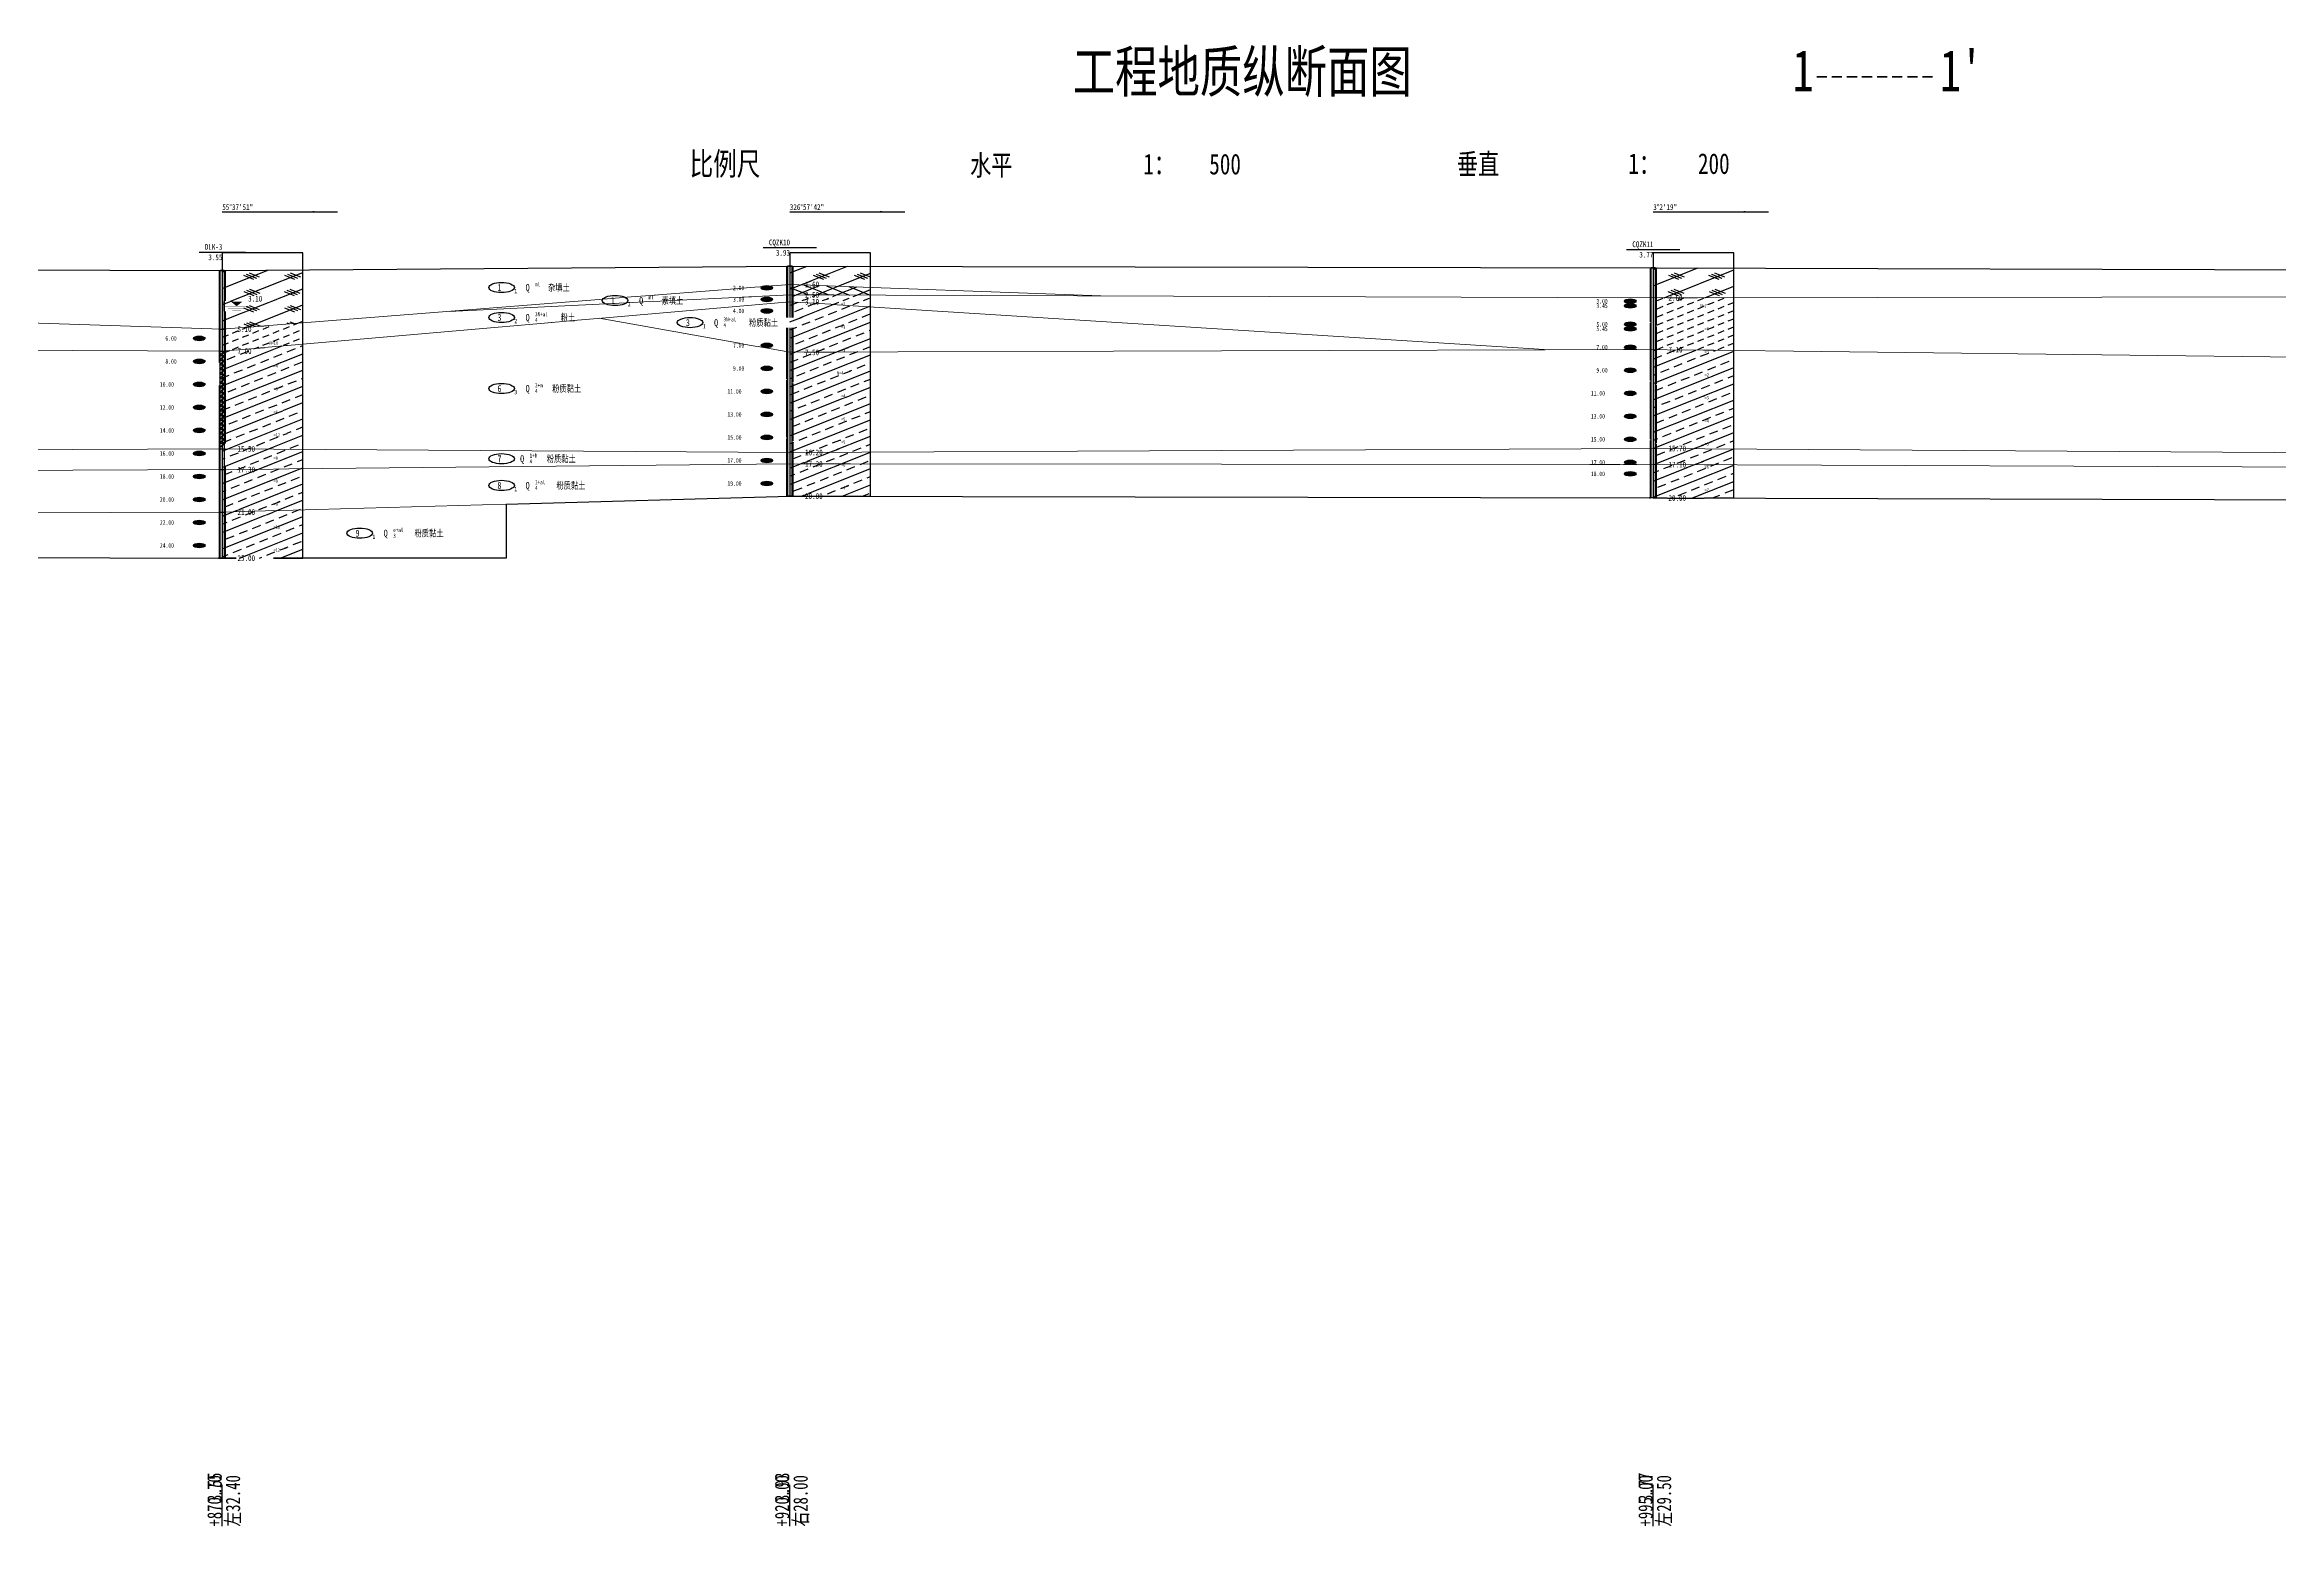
# Model space of a CAD drawing. Header units: millimetres. Extents: x 946 to 3601, y 223 to 2569.
# Drawn here: x 2085.6 to 2279.7, y 488.1 to 616.9 of the extents above; entities that cross this region are included whole.
import ezdxf
from ezdxf.enums import TextEntityAlignment as Align

# ---------------------------------------------------------------- set-up
doc = ezdxf.new("R2010")
doc.units = ezdxf.units.MM
doc.linetypes.add('sx', pattern=[10, 5, 0, 5, 0])
doc.linetypes.add('xx', pattern=[17, 15, -2])
for name, color, linetype in [('dz-temp', 4, 'Continuous'), ('GiCAD_PouMian', 7, 'Continuous'), ('GICAD_QUYANG', 7, 'Continuous'), ('地形线', 7, 'Continuous'), ('地质-地层符号', 3, 'Continuous'), ('地质-地面线', 7, 'Continuous'), ('地质-填充花纹', 8, 'Continuous'), ('地质-标贯', 7, 'Continuous'), ('地质-水位线', 5, 'Continuous'), ('地质-钻孔', 7, 'Continuous')]:
    doc.layers.add(name, color=color, linetype=linetype)
for name, color, linetype, lineweight in [('地质-地层线', 7, 'Continuous', 15), ('地质-文字', 7, 'Continuous', 15), ('地质-标注栏', 1, 'Continuous', 25)]:
    doc.layers.add(name, color=color, linetype=linetype, lineweight=lineweight)
doc.styles.add('LZ_FONTS_FS', font='', dxfattribs={"width": 0.7})
doc.styles.add('LZ_PMT_LINE', font='', dxfattribs={"height": 2})
doc.styles.add('剖线方向', font='', dxfattribs={"width": 0.7, "height": 2.5})
doc.styles.add('地下水位', font='', dxfattribs={"width": 0.7, "height": 2.5})
doc.styles.add('地层编号', font='', dxfattribs={"width": 0.7, "height": 3})
doc.styles.add('层底标注', font='', dxfattribs={"width": 0.7, "height": 2.5})
doc.styles.add('岩土名称', font='', dxfattribs={"width": 0.7, "height": 3})
doc.styles.add('时代', font='', dxfattribs={"width": 0.7, "height": 3})
doc.styles.add('标注栏数据', font='', dxfattribs={"width": 0.7, "height": 2.5})
doc.styles.add('标贯动探', font='', dxfattribs={"width": 0.7, "height": 1.5})
doc.styles.add('钻孔标注', font='', dxfattribs={"width": 0.7, "height": 2.5})
doc.styles.get('LZ_FONTS_FS').set_extended_font_data('仿宋_GB2312')
doc.styles.get('LZ_PMT_LINE').set_extended_font_data('仿宋_GB2312')
doc.styles.get('剖线方向').set_extended_font_data('仿宋_GB2312')
doc.styles.get('地下水位').set_extended_font_data('仿宋_GB2312')
doc.styles.get('地层编号').set_extended_font_data('仿宋_GB2312')
doc.styles.get('层底标注').set_extended_font_data('仿宋_GB2312')
doc.styles.get('岩土名称').set_extended_font_data('仿宋_GB2312')
doc.styles.get('时代').set_extended_font_data('仿宋_GB2312')
doc.styles.get('标注栏数据').set_extended_font_data('仿宋_GB2312')
doc.styles.get('标贯动探').set_extended_font_data('仿宋_GB2312')
doc.styles.get('钻孔标注').set_extended_font_data('仿宋_GB2312')
doc.linetypes.add('swx', pattern='A,7,-1.5,["●",LZ_PMT_LINE,S=0.05,R=0,X=0,Y=0],-1.5', length=10)
pattern_1 = [(21.80141, (0, 0), (-1.7677652, 0.7071061), []), (21.80141, (1.75, 0), (-1.7677652, 0.7071061), [0.76157655, -0.47598506])]
pattern_2 = [(21.80141, (0, 0), (-1.76776695, 0.7071068), []), (158.19859, (0.625, -0.1), (-3.535534, -1.4142136), [0.9519716, -2.855915]), (158.19859, (0.375, -0.2), (-3.535534, -1.4142136), [0.9519716, -2.855915]), (158.19859, (0.125, -0.3), (-3.535534, -1.4142136), [0.9519716, -2.855915]), (158.19859, (4.125, -0.1), (-3.535534, -1.4142136), [0.9519716, -2.855915]), (158.19859, (3.875, -0.2), (-3.535534, -1.4142136), [0.9519716, -2.855915]), (158.19859, (3.625, -0.3), (-3.535534, -1.4142136), [0.9519716, -2.855915])]
pattern_3 = [(21.80141, (0, 0), (-0.88388348, 0.35355339), [0.57118298, -0.38078866])]

# ---------------------------------------------------------------- blocks, each defined once
blk = doc.blocks.new('shuiweifh')
at = {"color": 7, "linetype": 'swx'}
blk.add_wipeout([(-2.47, -2.24), (2.54, -2.24), (2.54, 2.22), (-2.47, 2.22)], dxfattribs=at).dxf.layer = '地质-水位线'
at = {"color": 7}
for points, const_width in [([(-2.25, 0.02), (2.32, 0.02)], 0.075), ([(-1.5, -1), (1.5, -1)], 0.075), ([(-0.75, -2), (0.75, -2)], 0.05)]:
    blk.add_lwpolyline(points, dxfattribs=dict(at, const_width=const_width))
blk.add_lwpolyline([(0, 0, 0, 2, 0), (0, 2, 2, 2, 0)], format="xyseb", dxfattribs=at)
blk = doc.blocks.new('pxfx')
blk.add_hatch(color=7).paths.add_polyline_path([(15.69, 0), (15.69, 0.52), (20.1, 0)])
at = {"color": 7, "linetype": 'Continuous'}
blk.add_wipeout([(-10.23, -0.22), (10.32, -0.22), (10.32, 0.73), (-10.23, 0.73)], dxfattribs=at)
at = {"layer": '地形线', "color": 7}
blk.add_line((20, 0), (0, 0), dxfattribs=at)
blk = doc.blocks.new('WipeoutBlock')
at = {"color": 7}
blk.add_wipeout([(0, 0), (0, 1), (1, 1), (1, 0)], dxfattribs=at)
blk = doc.blocks.new('gkqy_yuan.dwg不标1')
at = {"layer": 'GiCAD_PouMian'}
h = blk.add_hatch(color=7, dxfattribs=at)
edge = h.paths.add_edge_path()
edge.add_arc((0, 0), 1, 0, 360)
at = {"layer": 'GICAD_QUYANG', "color": 7}
blk.add_circle((0, 0), 1, dxfattribs=at)

msp = doc.modelspace()

# ---------------------------------------------------------------- linework, layer by layer
at = {"color": 7, "lineweight": 40}
for p, q in [((2239.49, 614.12, -12.5), (2240.36, 614.12, -12.5)), ((2240.8, 614.12, -12.5), (2241.68, 614.12, -12.5)), ((2242.11, 614.12, -12.5), (2242.99, 614.12, -12.5)), ((2243.42, 614.12, -12.5), (2244.3, 614.12, -12.5)), ((2244.74, 614.12, -12.5), (2245.61, 614.12, -12.5)), ((2246.05, 614.12, -12.5), (2246.92, 614.12, -12.5)), ((2247.36, 614.12, -12.5), (2248.24, 614.12, -12.5)), ((2248.67, 614.12, -12.5), (2249.55, 614.12, -12.5))]:
    msp.add_line(p, q, dxfattribs=at)
at = {"layer": 'dz-temp', "color": 7, "linetype": 'Continuous'}
for p, q in [((2107.99, 598.83), (2100.99, 598.83)), ((2107.99, 572.29), (2107.99, 598.83)), ((2157.29, 598.83), (2150.29, 598.83)), ((2150.29, 598.83), (2150.29, 577.68)), ((2157.29, 577.68), (2157.29, 598.83)), ((2232.29, 598.83), (2225.29, 598.83)), ((2225.29, 598.83), (2225.29, 577.52)), ((2232.29, 577.52), (2232.29, 598.83)), ((2125.64, 576.98), (2125.64, 572.29)), ((2150.29, 577.68), (2157.29, 577.68)), ((2225.29, 577.52), (2232.29, 577.52)), ((2100.99, 572.29), (2107.99, 572.29))]:
    msp.add_line(p, q, dxfattribs=at)
at = {"layer": 'dz-temp', "color": 7}
msp.add_line((2125.64, 572.29), (2100.99, 572.29), dxfattribs=at)
at = {"layer": '地质-地面线', "color": 7, "linetype": 'Continuous'}
for p, q in [((1990.79, 597.57), (2100.99, 597.29)), ((2100.99, 597.29), (2150.29, 597.68)), ((2150.29, 597.68), (2225.29, 597.52)), ((2225.29, 597.52), (2415.29, 596.98))]:
    msp.add_line(p, q, dxfattribs=at)
at = {"layer": '地质-标注栏', "color": 7, "linetype": 'Continuous'}
for p, q in [((2100.99, 489.75), (2100.99, 491.75)), ((2150.29, 489.75), (2150.29, 491.75)), ((2225.29, 489.75), (2225.29, 491.75)), ((2100.99, 488.15), (2100.99, 489.75)), ((2150.29, 488.15), (2150.29, 489.75)), ((2225.29, 488.15), (2225.29, 489.75))]:
    msp.add_line(p, q, dxfattribs=at)
at = {"layer": '地质-钻孔', "color": 7, "linetype": 'Continuous'}
for p, q in [((2098.97, 598.89), (2103, 598.89)), ((2147.97, 599.28), (2152.6, 599.28)), ((2222.97, 599.12), (2227.6, 599.12)), ((2100.81, 597.32), (2101.16, 597.32)), ((2150.11, 597.71), (2150.46, 597.71)), ((2150.11, 577.68), (2150.11, 597.71)), ((2150.46, 597.71), (2150.46, 577.68)), ((2225.11, 597.55), (2225.46, 597.55)), ((2225.11, 577.52), (2225.11, 597.55)), ((2225.46, 597.55), (2225.46, 577.52)), ((2100.74, 592.19), (2101.24, 592.19)), ((2100.74, 592.19), (2101.24, 592.19)), ((2101.24, 592.19), (2100.99, 592.19)), ((2100.99, 592.19), (2100.99, 590.29)), ((2100.74, 590.29), (2101.24, 590.29)), ((2100.74, 590.29), (2101.24, 590.29)), ((2101.24, 590.29), (2100.74, 589.89)), ((2100.74, 590.29), (2101.24, 590.29)), ((2101.24, 590.29), (2101.24, 590.29)), ((2100.74, 589.89), (2101.24, 589.89)), ((2101.24, 589.89), (2100.74, 589.49)), ((2100.74, 589.49), (2101.24, 589.49)), ((2101.24, 589.49), (2100.74, 589.09)), ((2100.74, 589.09), (2101.24, 589.09)), ((2101.24, 589.09), (2100.74, 588.69)), ((2100.74, 588.69), (2101.24, 588.69)), ((2101.24, 588.69), (2100.74, 588.29)), ((2100.74, 588.29), (2101.24, 588.29)), ((2101.24, 588.29), (2100.74, 587.89)), ((2101.24, 589.89), (2101.24, 589.89)), ((2101.24, 589.49), (2101.24, 589.49)), ((2101.24, 589.09), (2101.24, 589.09)), ((2101.24, 588.69), (2101.24, 588.69)), ((2101.24, 588.29), (2101.24, 588.29)), ((2100.74, 587.89), (2101.24, 587.89)), ((2101.24, 587.89), (2100.74, 587.49)), ((2100.74, 587.49), (2101.24, 587.49)), ((2101.24, 587.49), (2100.74, 587.09)), ((2100.74, 587.09), (2101.24, 587.09)), ((2101.24, 587.09), (2100.74, 586.69)), ((2100.74, 586.69), (2101.24, 586.69)), ((2101.24, 586.69), (2100.74, 586.29)), ((2100.74, 586.29), (2101.24, 586.29)), ((2101.24, 586.29), (2100.74, 585.89)), ((2101.24, 587.89), (2101.24, 587.89)), ((2101.24, 587.49), (2101.24, 587.49)), ((2101.24, 587.09), (2101.24, 587.09)), ((2101.24, 586.69), (2101.24, 586.69)), ((2101.24, 586.29), (2101.24, 586.29)), ((2100.74, 585.89), (2101.24, 585.89)), ((2101.24, 585.89), (2100.74, 585.49)), ((2100.74, 585.49), (2101.24, 585.49)), ((2101.24, 585.49), (2100.74, 585.09)), ((2100.74, 585.09), (2101.24, 585.09)), ((2101.24, 585.09), (2100.74, 584.69)), ((2100.74, 584.69), (2101.24, 584.69)), ((2101.24, 584.69), (2100.74, 584.29)), ((2100.74, 584.29), (2101.24, 584.29)), ((2101.24, 584.29), (2100.74, 583.89)), ((2101.24, 585.89), (2101.24, 585.89)), ((2101.24, 585.49), (2101.24, 585.49)), ((2101.24, 585.09), (2101.24, 585.09)), ((2101.24, 584.69), (2101.24, 584.69)), ((2101.24, 584.29), (2101.24, 584.29)), ((2100.74, 583.89), (2101.24, 583.89)), ((2101.24, 583.89), (2100.74, 583.49)), ((2100.74, 583.49), (2101.24, 583.49)), ((2101.24, 583.49), (2100.74, 583.09)), ((2100.74, 583.09), (2101.24, 583.09)), ((2101.24, 583.09), (2100.74, 582.69)), ((2100.74, 582.69), (2101.24, 582.69)), ((2101.24, 582.69), (2100.74, 582.29)), ((2101.24, 583.89), (2101.24, 583.89)), ((2101.24, 583.49), (2101.24, 583.49)), ((2101.24, 583.09), (2101.24, 583.09)), ((2101.24, 582.69), (2101.24, 582.69)), ((2100.74, 582.29), (2101.24, 582.29)), ((2101.24, 582.29), (2100.74, 581.89)), ((2100.74, 581.79), (2101.24, 581.79)), ((2100.74, 581.79), (2101.24, 581.79)), ((2101.24, 582.29), (2101.24, 582.29)), ((2100.74, 579.99), (2101.24, 579.99)), ((2100.74, 579.99), (2101.24, 579.99)), ((2150.46, 577.68), (2150.11, 577.68)), ((2225.46, 577.52), (2225.11, 577.52)), ((2100.74, 576.29), (2101.24, 576.29)), ((2100.74, 576.29), (2101.24, 576.29)), ((2100.74, 572.29), (2101.24, 572.29)), ((2101.16, 572.29), (2100.81, 572.29))]:
    msp.add_line(p, q, dxfattribs=at)
at = {"layer": '地质-钻孔', "color": 7, "linetype": 'xx'}
for p, q in [((2100.74, 597.29), (2101.24, 597.29)), ((2100.74, 572.29), (2100.74, 597.29)), ((2101.24, 597.29), (2101.24, 572.29)), ((2101.31, 572.29), (2100.66, 572.29)), ((2100.66, 572.29), (2100.74, 572.29)), ((2101.24, 572.29), (2101.31, 572.29))]:
    msp.add_line(p, q, dxfattribs=at)
at = {"layer": '地质-钻孔', "color": 7, "linetype": 'sx'}
for p, q in [((2150.04, 597.68), (2150.54, 597.68)), ((2150.04, 577.68), (2150.04, 597.68)), ((2150.54, 597.68), (2150.54, 577.68)), ((2225.04, 597.52), (2225.54, 597.52)), ((2225.04, 577.52), (2225.04, 597.52)), ((2225.54, 597.52), (2225.54, 577.52)), ((2150.61, 577.68), (2149.96, 577.68)), ((2149.96, 577.68), (2150.04, 577.68)), ((2150.54, 577.68), (2150.61, 577.68)), ((2225.61, 577.52), (2224.96, 577.52)), ((2224.96, 577.52), (2225.04, 577.52)), ((2225.54, 577.52), (2225.61, 577.52))]:
    msp.add_line(p, q, dxfattribs=at)

# ---------------------------------------------------------------- block references
at = {"color": 7, "linetype": 'Continuous', "xscale": 0.5, "yscale": 0.2}
for p in [(2100.99, 602.35), (2150.29, 602.35), (2225.29, 602.35)]:
    msp.add_blockref('pxfx', p, dxfattribs=at)
at = {"linetype": 'Continuous'}
for p, xscale, yscale in [((2124.04, 595.27), 3.101081073709065, 1.025297296822901), ((2154.65, 594.19), 0.9264864741146084, 0.3589189189189528), ((2220.25, 593.98), 2.137297264305471, 0.4605405405405509), ((2229.29, 594.03), 1.289729711171913, 0.3589189189189528), ((2124.04, 592.67), 3.101081073709065, 1.025297296822901), ((2140.41, 592.22), 3.101081073709065, 1.025297296822901), ((2145.25, 592.54), 2.137297264305471, 0.4605405405405509), ((2154.65, 592.19), 0.9264864741146084, 0.3654054054054359), ((2220.25, 591.98), 2.137297264305471, 0.4518918918919371), ((2229.65, 592.03), 0.9264864741146084, 0.3654054054054359), ((2095.95, 591.15), 2.137297264305471, 0.4605405405405509), ((2104.99, 590.8), 1.652972948229217, 0.3654054054054359), ((2145.25, 590.54), 2.137297264305471, 0.4605405405405509), ((2154.65, 590.19), 0.9264864741146084, 0.3654054054054359), ((2220.25, 590.38), 2.137297264305471, 0.4605405405405509), ((2229.65, 590.03), 0.9264864741146084, 0.3654054054054359), ((2095.95, 589.15), 2.137297264305471, 0.4605405405405509), ((2105.35, 588.8), 0.9264864741146084, 0.3589189189189528), ((2145.25, 588.54), 2.137297264305471, 0.4605405405405509), ((2154.29, 588.19), 1.289729711171913, 0.3589189189189528), ((2220.25, 588.38), 2.137297264305471, 0.4605405405405509), ((2229.65, 588.03), 0.9264864741146084, 0.3589189189189528), ((2095.47, 587.15), 2.621621580381725, 0.4605405405405509), ((2105.35, 586.8), 0.9264864741146084, 0.3654054054054359), ((2124.04, 586.49), 3.101081073709065, 1.025297296822901), ((2144.77, 586.54), 2.621621580381725, 0.4605405405405509), ((2154.65, 586.19), 0.9264864741146084, 0.3589189189189528), ((2219.77, 586.38), 2.621621580381725, 0.4605405405405509), ((2229.65, 586.03), 0.9264864741146084, 0.3654054054054359), ((2095.47, 585.15), 2.621621580381725, 0.4605405405405509), ((2105.35, 584.8), 0.9264864741146084, 0.3654054054054359), ((2144.77, 584.54), 2.621621580381725, 0.4605405405405509), ((2154.65, 584.19), 0.9264864741146084, 0.3589189189189528), ((2219.77, 584.38), 2.621621580381725, 0.4605405405405509), ((2229.65, 584.03), 0.9264864741146084, 0.3589189189189528), ((2095.47, 583.15), 2.621621580381725, 0.4605405405405509), ((2105.35, 582.8), 1.289729711171913, 0.3589189189189528), ((2144.77, 582.54), 2.621621580381725, 0.4605405405405509), ((2154.65, 582.19), 0.9264864741146084, 0.3589189189189528), ((2219.77, 582.38), 2.621621580381725, 0.4605405405405509), ((2229.65, 582.03), 0.9264864741146084, 0.3589189189189528), ((2095.47, 581.15), 2.621621580381725, 0.4605405405405509), ((2105.35, 580.8), 0.9264864741146084, 0.3654054054054359), ((2124.04, 580.45), 2.426486484114503, 0.9705945936458011), ((2144.77, 580.54), 2.621621580381725, 0.4605405405405509), ((2154.65, 580.19), 0.9264864741146084, 0.3654054054054359), ((2229.65, 580.03), 0.9264864741146084, 0.3654054054054359), ((2095.47, 579.15), 2.621621580381725, 0.4605405405405509), ((2105.35, 578.8), 0.9264864741146084, 0.3654054054054359), ((2124.04, 578.07), 3.101081073709065, 1.025297296822901), ((2144.77, 578.54), 2.621621580381725, 0.4605405405405509), ((2219.77, 579.38), 2.621621580381725, 0.4605405405405509), ((2095.47, 577.15), 2.621621580381725, 0.4605405405405509), ((2105.35, 576.8), 0.9264864741146084, 0.3654054054054359), ((2095.47, 575.15), 2.621621580381725, 0.4605405405405509), ((2105.35, 574.8), 1.289729711171913, 0.3589189189189528), ((2111.71, 573.92), 3.101081073709065, 1.025297296822901), ((2095.47, 573.15), 2.621621580381725, 0.4605405405405509)]:
    msp.add_blockref('WipeoutBlock', p, dxfattribs=dict(at, xscale=xscale, yscale=yscale))

# ---------------------------------------------------------------- texts
at = {"color": 7, "style": 'LZ_FONTS_FS', "width": 0.75}
for s, p in [('工程地质纵断面图', (2204.32, 612.78, -12.5)), ('1', (2239.22, 612.87, -12.5))]:
    msp.add_text(s, height=3.6, dxfattribs=at).set_placement(p, align=Align.RIGHT)
for s, height, p in [("1'", 3.6, (2250.18, 612.86, -12.5)), ('比例尺', 2, (2141.59, 605.56, -12.5)), ('水平', 1.8, (2165.94, 605.54, -12.5)), ('垂直', 1.8, (2208.23, 605.65, -12.5)), ('1：', 1.8, (2180.99, 605.64, -12.5)), ('500', 1.8, (2186.72, 605.64, -12.5)), ('1：', 1.8, (2223.12, 605.68, -12.5)), ('200', 1.8, (2229.17, 605.68, -12.5))]:
    msp.add_text(s, height=height, dxfattribs=at).set_placement(p)
at = {"layer": '地质-标注栏', "color": 7, "linetype": 'Continuous', "style": '标注栏数据', "oblique": 0, "width": 0.75}
for s, p in [('3.55', (2100.94, 490.26)), ('3.93', (2150.24, 490.26)), ('3.77', (2225.24, 490.26))]:
    msp.add_text(s, height=1.25, rotation=90, dxfattribs=at).set_placement(p)
at = {"layer": '地质-标注栏', "color": 4, "linetype": 'Continuous', "style": '标注栏数据', "oblique": 0, "width": 0.75}
for s, p in [('+870.70', (2100.94, 488.13)), ('左32.40', (2102.54, 488.13)), ('+920.00', (2150.24, 488.13)), ('右28.00', (2151.84, 488.13)), ('+995.00', (2225.24, 488.13)), ('左29.50', (2226.84, 488.13))]:
    msp.add_text(s, height=1.25, rotation=90, dxfattribs=at).set_placement(p)
at = {"layer": '地质-钻孔', "color": 7, "linetype": 'Continuous', "style": '钻孔标注', "width": 0.75}
for s, p in [('CQZK10', (2148.47, 599.48)), ('CQZK11', (2223.47, 599.32)), ('DLK-3', (2099.47, 599.09)), ('3.55', (2099.78, 598.19)), ('3.93', (2149.08, 598.58)), ('3.77', (2224.08, 598.42))]:
    msp.add_text(s, height=0.5, dxfattribs=at).set_placement(p)

# ---------------------------------------------------------------- next in the draw order: block references
at = {"linetype": 'Continuous'}
for p, xscale, yscale in [((2127.24, 595.36), 1.723913489264487, 0.918486486486545), ((2151.51, 594.29), 2.621621580381725, 0.5556756756756659), ((2222.69, 593.98, 0), 1.200000009999894, 0.4800000039999577), ((2226.51, 594.63), 2.621621580381725, 0.5556756756756659), ((2102.21, 591.9), 2.621621580381725, 0.5556756756756659), ((2127.24, 592.76), 2.770054011989214, 0.9262702702702701), ((2147.69, 592.54, 0), 1.200000009999894, 0.4800000039999577), ((2222.69, 591.98, 0), 1.200000009999894, 0.4800000039999577), ((2098.39, 591.15, 0), 1.200000009999894, 0.4800000039999577), ((2102.21, 590), 2.621621580381725, 0.5556756756756659), ((2147.69, 590.54, 0), 1.200000009999894, 0.4800000039999577), ((2151.51, 589.89), 2.621621580381725, 0.5556756756756659), ((2222.69, 590.38, 0), 1.200000009999894, 0.4800000039999577), ((2226.51, 590.13), 2.621621580381725, 0.5556756756756659), ((2098.39, 589.15, 0), 1.200000009999894, 0.4800000039999577), ((2147.69, 588.54, 0), 1.200000009999894, 0.4800000039999577), ((2222.69, 588.38, 0), 1.200000009999894, 0.4800000039999577), ((2098.39, 587.15, 0), 1.200000009999894, 0.4800000039999577), ((2127.24, 586.59), 2.072626996839245, 0.918486486486545), ((2147.69, 586.54, 0), 1.200000009999894, 0.4800000039999577), ((2222.69, 586.38, 0), 1.200000009999894, 0.4800000039999577), ((2098.39, 585.15, 0), 1.200000009999894, 0.4800000039999577), ((2147.69, 584.54, 0), 1.200000009999894, 0.4800000039999577), ((2222.69, 584.38, 0), 1.200000009999894, 0.4800000039999577), ((2098.39, 583.15, 0), 1.200000009999894, 0.4800000039999577), ((2147.69, 582.54, 0), 1.200000009999894, 0.4800000039999577), ((2222.69, 582.38, 0), 1.200000009999894, 0.4800000039999577), ((2098.39, 581.15, 0), 1.200000009999894, 0.4800000039999577), ((2102.21, 581.5), 3.227026975476929, 0.5556756756756659), ((2126.76, 580.49), 2.072626996839245, 0.918486486486545), ((2147.69, 580.54, 0), 1.200000009999894, 0.4800000039999577), ((2151.51, 580.19), 3.227026975476929, 0.5556756756756659), ((2226.51, 580.13), 3.227026975476929, 0.5556756756756659), ((2098.39, 579.15, 0), 1.200000009999894, 0.4800000039999577), ((2102.21, 579.7), 3.227026975476929, 0.5556756756756659), ((2127.24, 578.16), 2.421340504414457, 0.918486486486545), ((2147.69, 578.54, 0), 1.200000009999894, 0.4800000039999577), ((2154.65, 578.19), 0.9264864741146084, 0.3589189189189528), ((2222.69, 579.38, 0), 1.200000009999894, 0.4800000039999577), ((2098.39, 577.15, 0), 1.200000009999894, 0.4800000039999577), ((2102.21, 576), 3.227026975476929, 0.5556756756756659), ((2229.65, 578.03), 0.9264864741146084, 0.3589189189189528), ((2098.39, 575.15, 0), 1.200000009999894, 0.4800000039999577), ((2114.91, 574.02), 2.421340504414457, 0.918486486486545), ((2098.39, 573.15, 0), 1.200000009999894, 0.4800000039999577), ((2105.35, 572.8), 1.289729711171913, 0.3589189189189528)]:
    msp.add_blockref('WipeoutBlock', p, dxfattribs=dict(at, xscale=xscale, yscale=yscale))
at = {"layer": '地质-水位线', "color": 7, "linetype": 'swx', "xscale": 0.5, "yscale": 0.2}
msp.add_blockref('shuiweifh', (2102.24, 594.19), dxfattribs=at)

# ---------------------------------------------------------------- next in the draw order: texts
at = {"color": 7, "linetype": 'Continuous', "width": 0.75}
for s, height, style, p in [('55°37\'51"', 0.5, '剖线方向', (2100.99, 602.55)), ('326°57\'42"', 0.5, '剖线方向', (2150.29, 602.55)), ('3°2\'19"', 0.5, '剖线方向', (2225.29, 602.55)), ('6.00', 0.4, 'LZ_FONTS_FS', (2096.05, 591.19)), ('7.00', 0.4, 'LZ_FONTS_FS', (2145.35, 590.58)), ('7.00', 0.4, 'LZ_FONTS_FS', (2220.35, 590.42)), ('8.00', 0.4, 'LZ_FONTS_FS', (2096.05, 589.19)), ('9.00', 0.4, 'LZ_FONTS_FS', (2145.35, 588.58)), ('9.00', 0.4, 'LZ_FONTS_FS', (2220.35, 588.42)), ('10.00', 0.4, 'LZ_FONTS_FS', (2095.57, 587.19)), ('11.00', 0.4, 'LZ_FONTS_FS', (2144.87, 586.58)), ('11.00', 0.4, 'LZ_FONTS_FS', (2219.87, 586.42)), ('12.00', 0.4, 'LZ_FONTS_FS', (2095.57, 585.19)), ('13.00', 0.4, 'LZ_FONTS_FS', (2144.87, 584.58)), ('13.00', 0.4, 'LZ_FONTS_FS', (2219.87, 584.42)), ('14.00', 0.4, 'LZ_FONTS_FS', (2095.57, 583.19)), ('15.00', 0.4, 'LZ_FONTS_FS', (2144.87, 582.58)), ('15.00', 0.4, 'LZ_FONTS_FS', (2219.87, 582.42)), ('16.00', 0.4, 'LZ_FONTS_FS', (2095.57, 581.19)), ('17.00', 0.4, 'LZ_FONTS_FS', (2144.87, 580.58)), ('18.00', 0.4, 'LZ_FONTS_FS', (2095.57, 579.19)), ('19.00', 0.4, 'LZ_FONTS_FS', (2144.87, 578.58)), ('20.00', 0.4, 'LZ_FONTS_FS', (2095.57, 577.19)), ('22.00', 0.4, 'LZ_FONTS_FS', (2095.57, 575.19)), ('24.00', 0.4, 'LZ_FONTS_FS', (2095.57, 573.19))]:
    msp.add_text(s, height=height, dxfattribs=dict(at, style=style)).set_placement(p)
at = {"layer": '地质-地层符号', "color": 7, "linetype": 'Continuous', "style": '地层编号', "width": 0.75}
for s, p in [('1', (2124.89, 595.51)), ('3', (2124.89, 592.91)), ('3', (2141.26, 592.46)), ('6', (2124.89, 586.73)), ('7', (2124.89, 580.63)), ('8', (2124.89, 578.31)), ('9', (2112.56, 574.16))]:
    msp.add_text(s, height=0.6, dxfattribs=at).set_placement(p)
at = {"layer": '地质-标贯', "color": 7, "linetype": 'Continuous', "style": '标贯动探', "width": 0.75}
for s, p in [('=3', (2154.75, 592.23)), ('=6', (2229.75, 592.07)), ('N=4', (2154.39, 588.23)), ('=2', (2229.75, 588.07)), ('=9', (2105.45, 586.84)), ('=4', (2154.75, 586.23)), ('=3', (2229.75, 586.07)), ('=6', (2105.45, 584.84)), ('=5', (2154.75, 584.23)), ('=4', (2229.75, 584.07))]:
    msp.add_text(s, height=0.3, dxfattribs=at).set_placement(p)

# ---------------------------------------------------------------- next in the draw order: hatches: boundary and pattern name
at = {"layer": '地质-填充花纹', "linetype": 'Continuous'}
h = msp.add_hatch(dxfattribs=at)
h.set_pattern_fill('GKZTT', color=256, scale=0.25, style=0, pattern_type=2)
h.set_pattern_definition(pattern_2)
h.paths.add_polyline_path([(2232.29, 597.5), (2232.29, 594.92), (2225.29, 594.92), (2225.29, 597.52)])
h = msp.add_hatch(dxfattribs=at)
h.set_pattern_fill('GKFT', color=256, scale=0.25, style=0, pattern_type=2)
h.set_pattern_definition(pattern_3)
h.paths.add_polyline_path([(2232.29, 590.33), (2225.29, 590.42), (2225.29, 594.92), (2232.29, 594.92)])
h = msp.add_hatch(dxfattribs=at)
h.set_pattern_fill('GKFT', color=256, scale=0.25, style=0, pattern_type=2)
h.set_pattern_definition(pattern_3)
h.paths.add_polyline_path([(2107.99, 590.9), (2100.99, 590.29), (2100.99, 592.19), (2107.99, 592.74)])
h = msp.add_hatch(dxfattribs=at)
h.set_pattern_fill('GLYNT', color=256, scale=0.25, style=0, pattern_type=2)
h.set_pattern_definition(pattern_1)
h.paths.add_polyline_path([(2107.99, 581.75), (2100.99, 581.79), (2100.99, 590.29), (2107.99, 590.9)])
h = msp.add_hatch(dxfattribs=at)
h.set_pattern_fill('GLYNT', color=256, scale=0.25, style=0, pattern_type=2)
h.set_pattern_definition(pattern_1)
h.paths.add_polyline_path([(2107.99, 581.75), (2107.99, 580.06), (2100.99, 579.99), (2100.99, 581.79)])
h = msp.add_hatch(dxfattribs=at)
h.set_pattern_fill('GLYNT', color=256, scale=0.25, style=0, pattern_type=2)
h.set_pattern_definition(pattern_1)
h.paths.add_polyline_path([(2107.99, 576.49), (2100.99, 576.29), (2100.99, 579.99), (2107.99, 580.06)])

# ---------------------------------------------------------------- next in the draw order: linework, layer by layer
at = {"layer": 'dz-temp', "color": 7, "linetype": 'Continuous'}
for p in [(2100.99, 598.83), (1990.79, 572.57)]:
    msp.add_line(p, (2100.99, 572.29), dxfattribs=at)
at = {"layer": '地质-地层符号', "color": 7, "linetype": 'Continuous'}
for centre in [(2125.25, 595.81), (2125.25, 593.21), (2125.25, 587.03), (2125.25, 580.93), (2125.25, 578.61), (2112.93, 574.46)]:
    msp.add_ellipse(centre, major_axis=(-1.11, 0), ratio=0.4, dxfattribs=at)
at = {"layer": '地质-地层线', "color": 7}
for p, q in [((1990.79, 595.77), (2100.99, 592.19)), ((2225.29, 594.92), (2415.29, 595.18)), ((1990.79, 590.77), (2100.99, 590.29)), ((2150.29, 590.18), (2225.29, 590.42)), ((2225.29, 590.42), (2415.29, 588.18)), ((1990.79, 581.37), (2100.99, 581.79)), ((2225.29, 580.42), (2415.29, 579.68)), ((1990.79, 579.57), (2100.99, 579.99)), ((2100.99, 576.29), (2125.64, 576.98)), ((1990.79, 575.87), (2100.99, 576.29))]:
    msp.add_line(p, q, dxfattribs=at)
at = {"layer": '地质-钻孔', "color": 7, "linetype": 'Continuous'}
for p, q in [((2100.81, 572.29), (2100.81, 597.32)), ((2101.16, 597.32), (2101.16, 572.29))]:
    msp.add_line(p, q, dxfattribs=at)

# ---------------------------------------------------------------- next in the draw order: block references
at = {"linetype": 'Continuous'}
for p, xscale, yscale in [((2129.19, 595.37), 4.558918844687196, 0.8810810810811565), ((2103.14, 594.55), 2.621621580381725, 0.5556756756756659), ((2145.25, 593.54), 2.137297264305471, 0.4605405405405509), ((2151.51, 594.89), 2.621621580381725, 0.5556756756756659), ((2220.25, 594.38), 2.137297264305471, 0.4605405405405509), ((2130.28, 592.76), 3.105945896457979, 0.8778378378378694), ((2220.25, 592.38), 2.137297264305471, 0.4605405405405509), ((2129.55, 586.59), 6.011891792915958, 0.8778378378378694), ((2129.08, 580.49), 6.011891792915958, 0.8778378378378694), ((2151.51, 581.19), 3.227026975476929, 0.5556756756756659), ((2219.77, 580.38), 2.621621580381725, 0.4605405405405509), ((2226.51, 581.53), 3.227026975476929, 0.5556756756756659), ((2129.92, 578.16), 6.011891792915958, 0.8778378378378694), ((2151.51, 577.39), 3.227026975476929, 0.5556756756756659), ((2226.51, 577.23), 3.227026975476929, 0.5556756756756659), ((2117.59, 574.02), 6.011891792915958, 0.8778378378378694), ((2102.21, 572), 3.227026975476929, 0.5556756756756659)]:
    msp.add_blockref('WipeoutBlock', p, dxfattribs=dict(at, xscale=xscale, yscale=yscale))
at = {"color": 7, "linetype": 'Continuous', "xscale": 0.5, "yscale": 0.2}
for p in [(2098.99, 591.39), (2148.29, 590.78), (2223.29, 590.62), (2098.99, 589.39), (2148.29, 588.78), (2223.29, 588.62), (2098.99, 587.39), (2148.29, 586.78), (2223.29, 586.62), (2098.99, 585.39), (2148.29, 584.78), (2223.29, 584.62), (2098.99, 583.39), (2148.29, 582.78), (2223.29, 582.62), (2098.99, 581.39), (2148.29, 580.78), (2098.99, 579.39), (2148.29, 578.78), (2098.99, 577.39), (2098.99, 575.39), (2098.99, 573.39)]:
    msp.add_blockref('gkqy_yuan.dwg不标1', p, dxfattribs=at)

# ---------------------------------------------------------------- next in the draw order: texts
at = {"layer": '地质-地层符号', "color": 7, "linetype": 'Continuous', "width": 0.75}
for s, height, style, p in [('Q', 0.6, '时代', (2127.34, 595.51)), ('1', 0.39, '地层编号', (2126.36, 595.31)), ('2', 0.39, '地层编号', (2126.36, 592.71)), ('Q', 0.6, '时代', (2127.34, 592.91)), ('4', 0.36, '时代', (2128.16, 592.81)), ('3N+al', 0.36, '时代', (2128.16, 593.31)), ('3', 0.39, '地层编号', (2126.36, 586.53)), ('Q', 0.6, '时代', (2127.34, 586.73)), ('4', 0.36, '时代', (2128.16, 586.63)), ('Q', 0.6, '时代', (2126.86, 580.63)), ('4', 0.36, '时代', (2127.69, 580.53)), ('1', 0.39, '地层编号', (2126.36, 578.11)), ('Q', 0.6, '时代', (2127.34, 578.31)), ('4', 0.36, '时代', (2128.16, 578.21)), ('1+al', 0.36, '时代', (2128.16, 578.71)), ('Q', 0.6, '时代', (2115.01, 574.16)), ('e+al', 0.36, '时代', (2115.84, 574.56)), ('1', 0.39, '地层编号', (2114.04, 573.96)), ('3', 0.36, '时代', (2115.84, 574.06))]:
    msp.add_text(s, height=height, dxfattribs=dict(at, style=style)).set_placement(p)
at = {"layer": '地质-文字', "color": 7, "linetype": 'Continuous', "style": '层底标注', "width": 0.75}
for s, p in [('2.60', (2226.61, 594.67)), ('5.10', (2102.31, 591.94)), ('7.00', (2102.31, 590.04)), ('7.50', (2151.61, 589.93)), ('7.10', (2226.61, 590.17)), ('15.50', (2102.31, 581.54)), ('17.30', (2102.31, 579.74)), ('21.00', (2102.31, 576.04))]:
    msp.add_text(s, height=0.5, dxfattribs=at).set_placement(p)
at = {"layer": '地质-标贯', "color": 7, "linetype": 'Continuous', "style": '标贯动探', "width": 0.75}
for s, p in [('N=7', (2229.39, 594.07)), ('N=10', (2105.09, 590.84)), ('=3', (2154.75, 590.23)), ('=3', (2229.75, 590.07)), ('=4', (2105.45, 588.84)), ('=12', (2105.45, 582.84)), ('=8', (2105.45, 580.84)), ('=9', (2105.45, 578.84)), ('=6', (2229.75, 580.07)), ('=9', (2105.45, 576.84)), ('=11', (2105.45, 574.84))]:
    msp.add_text(s, height=0.3, dxfattribs=at).set_placement(p)

# ---------------------------------------------------------------- next in the draw order: hatches: boundary and pattern name
at = {"layer": '地质-填充花纹', "linetype": 'Continuous'}
h = msp.add_hatch(dxfattribs=at)
h.set_pattern_fill('GKZTT', color=256, scale=0.25, style=0, pattern_type=2)
h.set_pattern_definition(pattern_2)
h.paths.add_polyline_path([(2107.99, 592.74), (2100.99, 592.19), (2100.99, 597.29), (2107.99, 597.34)])
h = msp.add_hatch(dxfattribs=at)
h.set_pattern_fill('GLYNT', color=256, scale=0.25, style=0, pattern_type=2)
h.set_pattern_definition(pattern_1)
h.paths.add_polyline_path([(2157.29, 581.51), (2150.29, 581.48), (2150.29, 590.18), (2157.29, 590.2)])
h = msp.add_hatch(dxfattribs=at)
h.set_pattern_fill('GLYNT', color=256, scale=0.25, style=0, pattern_type=2)
h.set_pattern_definition(pattern_1)
h.paths.add_polyline_path([(2232.29, 590.33), (2232.29, 581.77), (2225.29, 581.82), (2225.29, 590.42)])
h = msp.add_hatch(dxfattribs=at)
h.set_pattern_fill('GLYNT', color=256, scale=0.25, style=0, pattern_type=2)
h.set_pattern_definition(pattern_1)
h.paths.add_polyline_path([(2157.29, 580.47), (2150.29, 580.48), (2150.29, 581.48), (2157.29, 581.51)])
h = msp.add_hatch(dxfattribs=at)
h.set_pattern_fill('GLYNT', color=256, scale=0.25, style=0, pattern_type=2)
h.set_pattern_definition(pattern_1)
h.paths.add_polyline_path([(2157.29, 580.47), (2157.29, 577.68), (2150.29, 577.68), (2150.29, 580.48)])
h = msp.add_hatch(dxfattribs=at)
h.set_pattern_fill('GLYNT', color=256, scale=0.25, style=0, pattern_type=2)
h.set_pattern_definition(pattern_1)
h.paths.add_polyline_path([(2232.29, 581.77), (2232.29, 580.39), (2225.29, 580.42), (2225.29, 581.82)])
h = msp.add_hatch(dxfattribs=at)
h.set_pattern_fill('GLYNT', color=256, scale=0.25, style=0, pattern_type=2)
h.set_pattern_definition(pattern_1)
h.paths.add_polyline_path([(2232.29, 580.39), (2232.29, 577.52), (2225.29, 577.52), (2225.29, 580.42)])
h = msp.add_hatch(dxfattribs=at)
h.set_pattern_fill('GLYNT', color=256, scale=0.25, style=0, pattern_type=2)
h.set_pattern_definition(pattern_1)
h.paths.add_polyline_path([(2107.99, 572.29), (2100.99, 572.29), (2100.99, 576.29), (2107.99, 576.49)])

# ---------------------------------------------------------------- next in the draw order: linework, layer by layer
at = {"layer": 'dz-temp', "color": 7, "linetype": 'Continuous'}
for p, q in [((2125.64, 576.98), (2150.29, 577.68)), ((2150.29, 577.68), (2225.29, 577.52)), ((2225.29, 577.52), (2415.29, 576.98))]:
    msp.add_line(p, q, dxfattribs=at)
at = {"layer": '地质-地层线', "color": 7}
for p, q in [((2100.99, 581.79), (2150.29, 581.48)), ((2100.99, 579.99), (2150.29, 580.48)), ((2225.29, 581.82), (2415.29, 580.58))]:
    msp.add_line(p, q, dxfattribs=at)

# ---------------------------------------------------------------- next in the draw order: block references
at = {"linetype": 'Continuous'}
for p, xscale, yscale in [((2151.51, 595.79), 2.621621580381725, 0.5556756756756659), ((2133.9, 594.14), 3.101081073709065, 1.025297296822901), ((2147.69, 593.54, 0), 1.200000009999894, 0.4800000039999577), ((2222.69, 594.38, 0), 1.200000009999894, 0.4800000039999577), ((2222.69, 592.38, 0), 1.200000009999894, 0.4800000039999577), ((2222.69, 580.38, 0), 1.200000009999894, 0.4800000039999577)]:
    msp.add_blockref('WipeoutBlock', p, dxfattribs=dict(at, xscale=xscale, yscale=yscale))

# ---------------------------------------------------------------- next in the draw order: texts
at = {"color": 7, "linetype": 'Continuous', "style": 'LZ_FONTS_FS', "width": 0.75}
for s, p in [('3.00', (2220.35, 594.42)), ('3.45', (2220.35, 594.02)), ('5.00', (2145.35, 592.58)), ('5.00', (2220.35, 592.42)), ('5.45', (2220.35, 592.02)), ('17.00', (2219.87, 580.42)), ('18.00', (2219.87, 579.42))]:
    msp.add_text(s, height=0.4, dxfattribs=at).set_placement(p)
at = {"layer": '地质-地层符号', "color": 7, "linetype": 'Continuous', "width": 0.75}
for s, height, style, p in [('ml', 0.36, '时代', (2128.16, 595.91)), ('杂填土', 0.6, '岩土名称', (2129.29, 595.51)), ('粉土', 0.6, '岩土名称', (2130.38, 592.91)), ('2+m', 0.36, '时代', (2128.16, 587.13)), ('粉质黏土', 0.6, '岩土名称', (2129.65, 586.73)), ('1+h', 0.36, '时代', (2127.69, 581.03)), ('粉质黏土', 0.6, '岩土名称', (2129.18, 580.63)), ('粉质黏土', 0.6, '岩土名称', (2130.02, 578.31)), ('粉质黏土', 0.6, '岩土名称', (2117.69, 574.16))]:
    msp.add_text(s, height=height, dxfattribs=dict(at, style=style)).set_placement(p)
at = {"layer": '地质-文字', "color": 7, "linetype": 'Continuous', "style": '层底标注', "width": 0.75}
for s, p in [('16.20', (2151.61, 581.23)), ('17.20', (2151.61, 580.23)), ('15.70', (2226.61, 581.57)), ('17.10', (2226.61, 580.17)), ('20.00', (2151.61, 577.43)), ('20.00', (2226.61, 577.27)), ('25.00', (2102.31, 572.04))]:
    msp.add_text(s, height=0.5, dxfattribs=at).set_placement(p)
at = {"layer": '地质-标贯', "color": 7, "linetype": 'Continuous', "style": '标贯动探', "width": 0.75}
for s, p in [('=1', (2154.75, 594.23)), ('=5', (2154.75, 582.23)), ('=5', (2229.75, 582.07)), ('=6', (2154.75, 580.23)), ('=7', (2154.75, 578.23)), ('=7', (2229.75, 578.07)), ('=12', (2105.45, 572.84))]:
    msp.add_text(s, height=0.3, dxfattribs=at).set_placement(p)
at = {"layer": '地质-水位线', "color": 7, "linetype": 'swx', "style": '地下水位', "width": 0.75}
msp.add_text('3.10', height=0.5, dxfattribs=at).set_placement((2103.24, 594.59))

# ---------------------------------------------------------------- next in the draw order: hatches: boundary and pattern name
at = {"layer": '地质-填充花纹', "linetype": 'Continuous'}
h = msp.add_hatch(dxfattribs=at)
h.set_pattern_fill('GKZTT', color=256, scale=0.25, style=0, pattern_type=2)
h.set_pattern_definition(pattern_2)
h.paths.add_polyline_path([(2157.29, 597.66), (2157.29, 595.82), (2150.29, 596.08), (2150.29, 597.68)])
h = msp.add_hatch(dxfattribs=at)
h.set_pattern_fill('GKSTT', color=256, scale=0.25, style=0, pattern_type=2)
h.set_pattern_definition([(21.80141, (0, 0), (-0.88388348, 0.3535534), []), (158.19859, (0, 0), (-0.88388348, -0.3535534), [])])
h.paths.add_polyline_path([(2157.29, 595.82), (2157.29, 595.15), (2150.29, 595.18), (2150.29, 596.08)])

# ---------------------------------------------------------------- next in the draw order: linework, layer by layer
at = {"layer": '地质-地层线', "color": 7}
for p, q in [((2150.29, 596.08), (2177.29, 595.08)), ((2150.29, 595.18), (2225.29, 594.92)), ((2150.29, 581.48), (2225.29, 581.82)), ((2150.29, 580.48), (2225.29, 580.42))]:
    msp.add_line(p, q, dxfattribs=at)

# ---------------------------------------------------------------- next in the draw order: block references
at = {"linetype": 'Continuous'}
for p, xscale, yscale in [((2137.1, 594.24), 1.723913489264487, 0.918486486486545), ((2145.25, 594.54), 2.137297264305471, 0.4605405405405509)]:
    msp.add_blockref('WipeoutBlock', p, dxfattribs=dict(at, xscale=xscale, yscale=yscale))
at = {"color": 7, "linetype": 'Continuous', "xscale": 0.5, "yscale": 0.2}
for p in [(2223.29, 594.62), (2223.29, 594.22), (2148.29, 592.78), (2223.29, 592.62), (2223.29, 592.22), (2223.29, 580.62), (2223.29, 579.62)]:
    msp.add_blockref('gkqy_yuan.dwg不标1', p, dxfattribs=at)

# ---------------------------------------------------------------- next in the draw order: texts
at = {"layer": '地质-地层符号', "color": 7, "linetype": 'Continuous', "style": '地层编号', "width": 0.75}
msp.add_text('1', height=0.6, dxfattribs=at).set_placement((2134.75, 594.38))
at = {"layer": '地质-文字', "color": 7, "linetype": 'Continuous', "style": '层底标注', "width": 0.75}
for s, p in [('1.60', (2151.61, 595.83)), ('2.50', (2151.61, 594.93)), ('3.10', (2151.61, 594.33))]:
    msp.add_text(s, height=0.5, dxfattribs=at).set_placement(p)

# ---------------------------------------------------------------- next in the draw order: linework, layer by layer
at = {"layer": '地质-地层符号', "color": 7, "linetype": 'Continuous'}
msp.add_ellipse((2135.11, 594.68), major_axis=(-1.11, 0), ratio=0.4, dxfattribs=at)

# ---------------------------------------------------------------- next in the draw order: block references
at = {"linetype": 'Continuous'}
for p, xscale, yscale in [((2139.05, 594.24), 4.558918844687196, 0.8940540540540316), ((2147.69, 594.54, 0), 1.200000009999894, 0.4800000039999577)]:
    msp.add_blockref('WipeoutBlock', p, dxfattribs=dict(at, xscale=xscale, yscale=yscale))

# ---------------------------------------------------------------- next in the draw order: texts
at = {"color": 7, "linetype": 'Continuous', "style": 'LZ_FONTS_FS', "width": 0.75}
msp.add_text('4.00', height=0.4, dxfattribs=at).set_placement((2145.35, 593.58))
at = {"layer": '地质-地层符号', "color": 7, "linetype": 'Continuous', "width": 0.75}
for s, height, style, p in [('2', 0.39, '地层编号', (2136.22, 594.18)), ('Q', 0.6, '时代', (2137.2, 594.38))]:
    msp.add_text(s, height=height, dxfattribs=dict(at, style=style)).set_placement(p)

# ---------------------------------------------------------------- next in the draw order: block references
at = {"linetype": 'Continuous'}
for p, xscale, yscale in [((2145.25, 595.54), 2.137297264305471, 0.4605405405405509), ((2143.61, 592.31), 2.770054011989214, 0.9262702702702701)]:
    msp.add_blockref('WipeoutBlock', p, dxfattribs=dict(at, xscale=xscale, yscale=yscale))
at = {"color": 7, "linetype": 'Continuous', "xscale": 0.5, "yscale": 0.2}
msp.add_blockref('gkqy_yuan.dwg不标1', (2148.29, 593.78), dxfattribs=at)

# ---------------------------------------------------------------- next in the draw order: texts
at = {"layer": '地质-地层符号', "color": 7, "linetype": 'Continuous', "width": 0.75}
for s, height, style, p in [('ml', 0.36, '时代', (2138.02, 594.78)), ('素填土', 0.6, '岩土名称', (2139.15, 594.38))]:
    msp.add_text(s, height=height, dxfattribs=dict(at, style=style)).set_placement(p)

# ---------------------------------------------------------------- next in the draw order: linework, layer by layer
at = {"layer": '地质-地层符号', "color": 7, "linetype": 'Continuous'}
msp.add_ellipse((2141.62, 592.76), major_axis=(-1.11, 0), ratio=0.4, dxfattribs=at)

# ---------------------------------------------------------------- next in the draw order: block references
at = {"linetype": 'Continuous'}
for p, xscale, yscale in [((2147.69, 595.54, 0), 1.200000009999894, 0.4800000039999577), ((2146.65, 592.31), 6.011891792915958, 0.8778378378378694)]:
    msp.add_blockref('WipeoutBlock', p, dxfattribs=dict(at, xscale=xscale, yscale=yscale))

# ---------------------------------------------------------------- next in the draw order: texts
at = {"color": 7, "linetype": 'Continuous', "style": 'LZ_FONTS_FS', "width": 0.75}
for s, p in [('2.00', (2145.35, 595.58)), ('3.00', (2145.35, 594.58))]:
    msp.add_text(s, height=0.4, dxfattribs=at).set_placement(p)
at = {"layer": '地质-地层符号', "color": 7, "linetype": 'Continuous', "width": 0.75}
for s, height, style, p in [('1', 0.39, '地层编号', (2142.74, 592.26)), ('Q', 0.6, '时代', (2143.71, 592.46)), ('4', 0.36, '时代', (2144.53, 592.36)), ('3N+al', 0.36, '时代', (2144.53, 592.86))]:
    msp.add_text(s, height=height, dxfattribs=dict(at, style=style)).set_placement(p)

# ---------------------------------------------------------------- next in the draw order: hatches: boundary and pattern name
at = {"layer": '地质-填充花纹', "linetype": 'Continuous'}
h = msp.add_hatch(dxfattribs=at)
h.set_pattern_fill('GKFT', color=256, scale=0.25, style=0, pattern_type=2)
h.set_pattern_definition(pattern_3)
h.paths.add_polyline_path([(2157.29, 595.15), (2157.29, 594.13), (2150.29, 594.58), (2150.29, 595.18)])
h = msp.add_hatch(dxfattribs=at)
h.set_pattern_fill('GLYNT', color=256, scale=0.25, style=0, pattern_type=2)
h.set_pattern_definition(pattern_1)
h.paths.add_polyline_path([(2157.29, 594.13), (2157.29, 590.2), (2150.29, 590.18), (2150.29, 594.58)])

# ---------------------------------------------------------------- next in the draw order: linework, layer by layer
at = {"layer": '地质-地层线', "color": 7}
for p, q in [((2100.99, 592.19), (2150.29, 596.08)), ((2100.99, 590.29), (2150.29, 594.58)), ((2120.71, 593.74), (2150.29, 595.18)), ((2150.29, 594.58), (2216.29, 590.39)), ((2133.73, 593.14), (2150.29, 590.18))]:
    msp.add_line(p, q, dxfattribs=at)

# ---------------------------------------------------------------- next in the draw order: block references
at = {"color": 7, "linetype": 'Continuous', "xscale": 0.5, "yscale": 0.2}
for p in [(2148.29, 595.78), (2148.29, 594.78)]:
    msp.add_blockref('gkqy_yuan.dwg不标1', p, dxfattribs=at)

# ---------------------------------------------------------------- next in the draw order: texts
at = {"layer": '地质-地层符号', "color": 7, "linetype": 'Continuous', "style": '岩土名称', "width": 0.75}
msp.add_text('粉质黏土', height=0.6, dxfattribs=at).set_placement((2146.75, 592.46))

doc.saveas('drawing.dxf')
